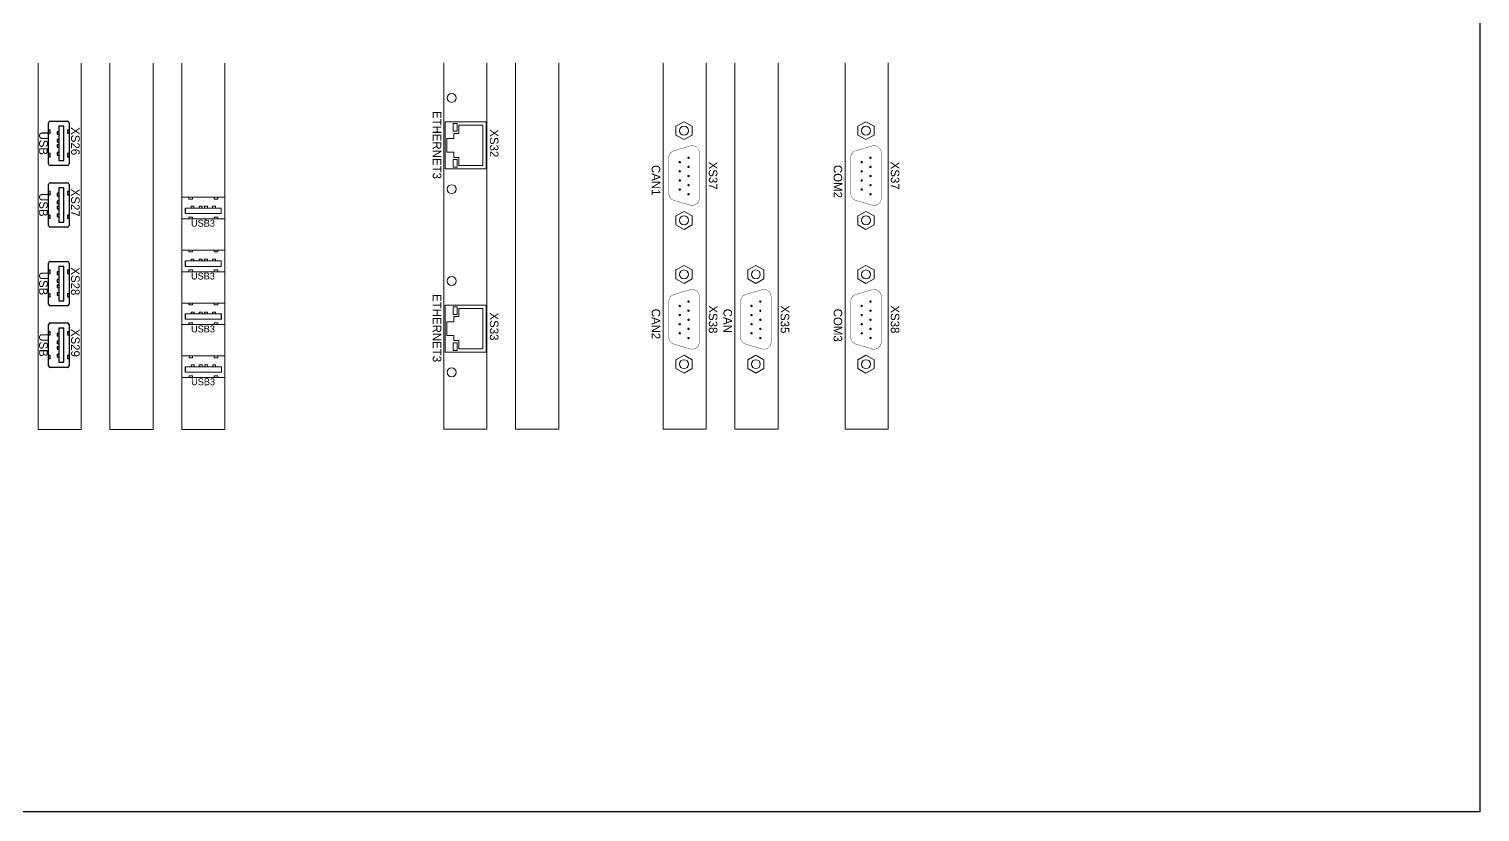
# Model space of a CAD drawing. Extents: x -2364 to 9601, y -871 to 1549.
# Drawn here: x 6019.7 to 6444.2, y -871 to -642.1 of the extents above; entities that cross this region are included whole.
import ezdxf

# ---------------------------------------------------------------- set-up
doc = ezdxf.new("R2010")
doc.units = 0
doc.layers.get('0').update_dxf_attribs({"linetype": 'CONTINUOUS'})
doc.layers.add('NRS', color=1, linetype='CONTINUOUS')

msp = doc.modelspace()

# ---------------------------------------------------------------- linework, layer by layer
at = {"color": 7, "lineweight": 13}
for p, q in [((6022.40179, -652.02445), (6022.40179, -759.15592)), ((6035.00549, -652.02445), (6035.00549, -759.15592)), ((6035.00549, -652.02445), (6035.00549, -759.15592)), ((6043.40796, -652.02445), (6043.40796, -759.15592)), ((6056.01166, -652.02445), (6056.01166, -759.15592)), ((6064.41413, -652.02445), (6064.41413, -759.15592)), ((6077.01783, -652.02445), (6077.01783, -759.15592)), ((6141.08183, -651.8932), (6141.08183, -759.02467)), ((6141.08183, -651.8932), (6141.08183, -759.02467)), ((6153.68553, -651.8932), (6153.68553, -759.02467)), ((6153.68553, -651.8932), (6153.68553, -759.02467)), ((6153.68553, -651.8932), (6153.68553, -759.02467)), ((6153.68553, -651.8932), (6153.68553, -759.02467)), ((6162.088, -651.8932), (6162.088, -759.02467)), ((6162.088, -651.8932), (6162.088, -759.02467)), ((6162.088, -651.8932), (6162.088, -759.02467)), ((6174.6917, -651.8932), (6174.6917, -759.02467)), ((6174.6917, -651.8932), (6174.6917, -759.02467)), ((6174.6917, -651.8932), (6174.6917, -759.02467)), ((6174.6917, -651.8932), (6174.6917, -759.02467)), ((6174.6917, -651.8932), (6174.6917, -759.02467)), ((6174.6917, -651.8932), (6174.6917, -759.02467)), ((6205.25305, -651.8932), (6205.25305, -759.02467)), ((6205.25305, -651.8932), (6205.25305, -759.02467)), ((6205.25305, -651.8932), (6205.25305, -759.02467)), ((6217.85675, -651.8932), (6217.85675, -759.02467)), ((6217.85675, -651.8932), (6217.85675, -759.02467)), ((6217.85675, -651.8932), (6217.85675, -759.02467)), ((6217.85675, -651.8932), (6217.85675, -759.02467)), ((6217.85675, -651.8932), (6217.85675, -759.02467)), ((6217.85675, -651.8932), (6217.85675, -759.02467)), ((6226.25922, -651.8932), (6226.25922, -759.02467)), ((6226.25922, -651.8932), (6226.25922, -759.02467)), ((6226.25922, -651.8932), (6226.25922, -759.02467)), ((6238.86292, -651.8932), (6238.86292, -759.02467)), ((6238.86292, -651.8932), (6238.86292, -759.02467)), ((6238.86292, -651.8932), (6238.86292, -759.02467)), ((6238.86292, -651.8932), (6238.86292, -759.02467)), ((6238.86292, -651.8932), (6238.86292, -759.02467)), ((6238.86292, -651.8932), (6238.86292, -759.02467)), ((6258.48499, -651.8932), (6258.48499, -759.02467)), ((6258.48499, -651.8932), (6258.48499, -759.02467)), ((6258.48499, -651.8932), (6258.48499, -759.02467)), ((6271.0887, -651.8932), (6271.0887, -759.02467)), ((6271.0887, -651.8932), (6271.0887, -759.02467)), ((6271.0887, -651.8932), (6271.0887, -759.02467)), ((6271.0887, -651.8932), (6271.0887, -759.02467)), ((6271.0887, -651.8932), (6271.0887, -759.02467)), ((6271.0887, -651.8932), (6271.0887, -759.02467)), ((6141.47494, -669.2123), (6141.47494, -682.9623)), ((6153.47494, -669.2123), (6141.47494, -669.2123)), ((6143.77209, -671.9623), (6143.77209, -669.7123)), ((6143.77209, -669.7123), (6145.02209, -669.7123)), ((6145.02209, -669.7123), (6145.02209, -671.9623)), ((6145.47494, -670.2123), (6145.47494, -672.5873)), ((6152.47494, -670.2123), (6145.47494, -670.2123)), ((6152.47494, -670.2123), (6152.47494, -681.9623)), ((6153.47494, -669.2123), (6153.47494, -682.9623)), ((6209.00424, -670.46928), (6211.36483, -669.15784)), ((6209.00424, -673.09215), (6209.00424, -670.46928)), ((6211.36483, -669.15784), (6213.72541, -670.46928)), ((6213.72541, -670.46928), (6213.72541, -673.09215)), ((6262.23618, -670.46928), (6264.59677, -669.15784)), ((6262.23618, -673.09215), (6262.23618, -670.46928)), ((6264.59677, -669.15784), (6266.95736, -670.46928)), ((6266.95736, -670.46928), (6266.95736, -673.09215)), ((6141.97494, -674.0873), (6141.97494, -678.0873)), ((6141.97494, -674.0873), (6143.97494, -674.0873)), ((6145.02209, -671.9623), (6143.77209, -671.9623)), ((6143.97494, -672.5873), (6145.47494, -672.5873)), ((6143.97494, -672.5873), (6143.97494, -674.0873)), ((6211.36483, -674.40359), (6209.00424, -673.09215)), ((6213.72541, -673.09215), (6211.36483, -674.40359)), ((6264.59677, -674.40359), (6262.23618, -673.09215)), ((6266.95736, -673.09215), (6264.59677, -674.40359)), ((6141.97494, -678.0873), (6143.97494, -678.0873)), ((6143.97494, -678.0873), (6143.97494, -679.5873)), ((6153.47494, -682.9623), (6141.47494, -682.9623)), ((6145.02209, -680.2123), (6143.77209, -680.2123)), ((6143.77209, -680.2123), (6143.77209, -682.4623)), ((6143.77209, -682.4623), (6145.02209, -682.4623)), ((6143.97494, -679.5873), (6145.47494, -679.5873)), ((6145.02209, -682.4623), (6145.02209, -680.2123)), ((6145.47494, -679.5873), (6145.47494, -681.9623)), ((6152.47494, -681.9623), (6145.47494, -681.9623)), ((6064.41312, -691.26582), (6077.01783, -691.26582)), ((6066.5139, -691.79101), (6066.5139, -691.26582)), ((6066.5139, -691.79101), (6067.5643, -691.79101)), ((6067.5643, -691.79101), (6067.5643, -691.26582)), ((6073.86665, -691.26582), (6073.86665, -691.79101)), ((6073.86665, -691.79101), (6074.91705, -691.79101)), ((6074.91705, -691.26582), (6074.91705, -691.79101)), ((6075.96744, -694.417), (6065.46351, -694.417)), ((6065.46351, -695.99259), (6075.96744, -695.99259)), ((6067.98445, -693.8918), (6067.14414, -693.8918)), ((6067.14414, -693.8918), (6067.14414, -694.417)), ((6067.98445, -693.8918), (6067.98445, -694.417)), ((6070.34784, -693.8918), (6069.50752, -693.8918)), ((6069.50752, -693.8918), (6069.50752, -694.417)), ((6070.34784, -693.8918), (6070.34784, -694.417)), ((6071.08311, -694.417), (6071.08311, -693.8918)), ((6071.92343, -693.8918), (6071.08311, -693.8918)), ((6071.92343, -694.417), (6071.92343, -693.8918)), ((6073.4465, -694.417), (6073.4465, -693.8918)), ((6074.28681, -693.8918), (6073.4465, -693.8918)), ((6074.28681, -694.417), (6074.28681, -693.8918)), ((6075.96744, -695.99259), (6075.96744, -694.417)), ((6209.00424, -696.69803), (6211.36483, -695.38659)), ((6211.36483, -695.38659), (6213.72541, -696.69803)), ((6262.23618, -696.69803), (6264.59677, -695.38659)), ((6264.59677, -695.38659), (6266.95736, -696.69803)), ((6077.01783, -697.56818), (6064.41312, -697.56818)), ((6066.5139, -697.56818), (6066.5139, -697.04298)), ((6067.5643, -697.04298), (6066.5139, -697.04298)), ((6067.5643, -697.56818), (6067.5643, -697.04298)), ((6074.91705, -697.04298), (6073.86665, -697.04298)), ((6073.86665, -697.04298), (6073.86665, -697.56818)), ((6074.91705, -697.04298), (6074.91705, -697.56818)), ((6209.00424, -699.32091), (6209.00424, -696.69803)), ((6211.36483, -700.63234), (6209.00424, -699.32091)), ((6213.72541, -699.32091), (6211.36483, -700.63234)), ((6213.72541, -696.69803), (6213.72541, -699.32091)), ((6262.23618, -699.32091), (6262.23618, -696.69803)), ((6264.59677, -700.63234), (6262.23618, -699.32091)), ((6266.95736, -699.32091), (6264.59677, -700.63234)), ((6266.95736, -696.69803), (6266.95736, -699.32091)), ((6064.41312, -706.72421), (6077.01783, -706.72421)), ((6064.41312, -706.72421), (6077.01783, -706.72421)), ((6066.5139, -707.24941), (6066.5139, -706.72421)), ((6066.5139, -707.24941), (6066.5139, -706.72421)), ((6066.5139, -707.24941), (6067.5643, -707.24941)), ((6066.5139, -707.24941), (6067.5643, -707.24941)), ((6067.5643, -707.24941), (6067.5643, -706.72421)), ((6067.5643, -707.24941), (6067.5643, -706.72421)), ((6073.86665, -706.72421), (6073.86665, -707.24941)), ((6073.86665, -706.72421), (6073.86665, -707.24941)), ((6073.86665, -707.24941), (6074.91705, -707.24941)), ((6073.86665, -707.24941), (6074.91705, -707.24941)), ((6074.91705, -706.72421), (6074.91705, -707.24941)), ((6074.91705, -706.72421), (6074.91705, -707.24941)), ((6077.01783, -713.02657), (6064.41312, -713.02657)), ((6077.01783, -713.02657), (6064.41312, -713.02657)), ((6075.96744, -709.87539), (6065.46351, -709.87539)), ((6075.96744, -709.87539), (6065.46351, -709.87539)), ((6065.46351, -711.45098), (6075.96744, -711.45098)), ((6065.46351, -711.45098), (6075.96744, -711.45098)), ((6066.5139, -713.02657), (6066.5139, -712.50137)), ((6067.5643, -712.50137), (6066.5139, -712.50137)), ((6066.5139, -713.02657), (6066.5139, -712.50137)), ((6067.5643, -712.50137), (6066.5139, -712.50137)), ((6067.98445, -709.35019), (6067.14414, -709.35019)), ((6067.14414, -709.35019), (6067.14414, -709.87539)), ((6067.98445, -709.35019), (6067.14414, -709.35019)), ((6067.14414, -709.35019), (6067.14414, -709.87539)), ((6067.5643, -713.02657), (6067.5643, -712.50137)), ((6067.5643, -713.02657), (6067.5643, -712.50137)), ((6067.98445, -709.35019), (6067.98445, -709.87539)), ((6067.98445, -709.35019), (6067.98445, -709.87539)), ((6070.34784, -709.35019), (6069.50752, -709.35019)), ((6069.50752, -709.35019), (6069.50752, -709.87539)), ((6070.34784, -709.35019), (6069.50752, -709.35019)), ((6069.50752, -709.35019), (6069.50752, -709.87539)), ((6070.34784, -709.35019), (6070.34784, -709.87539)), ((6070.34784, -709.35019), (6070.34784, -709.87539)), ((6071.08311, -709.87539), (6071.08311, -709.35019)), ((6071.92343, -709.35019), (6071.08311, -709.35019)), ((6071.08311, -709.87539), (6071.08311, -709.35019)), ((6071.92343, -709.35019), (6071.08311, -709.35019)), ((6071.92343, -709.87539), (6071.92343, -709.35019)), ((6071.92343, -709.87539), (6071.92343, -709.35019)), ((6073.4465, -709.87539), (6073.4465, -709.35019)), ((6074.28681, -709.35019), (6073.4465, -709.35019)), ((6073.4465, -709.87539), (6073.4465, -709.35019)), ((6074.28681, -709.35019), (6073.4465, -709.35019)), ((6074.91705, -712.50137), (6073.86665, -712.50137)), ((6073.86665, -712.50137), (6073.86665, -713.02657)), ((6074.91705, -712.50137), (6073.86665, -712.50137)), ((6073.86665, -712.50137), (6073.86665, -713.02657)), ((6074.28681, -709.87539), (6074.28681, -709.35019)), ((6074.28681, -709.87539), (6074.28681, -709.35019)), ((6074.91705, -712.50137), (6074.91705, -713.02657)), ((6074.91705, -712.50137), (6074.91705, -713.02657)), ((6075.96744, -711.45098), (6075.96744, -709.87539)), ((6075.96744, -711.45098), (6075.96744, -709.87539)), ((6209.00424, -712.51332), (6211.36483, -711.20188)), ((6209.00424, -715.13619), (6209.00424, -712.51332)), ((6211.36483, -711.20188), (6213.72541, -712.51332)), ((6213.72541, -712.51332), (6213.72541, -715.13619)), ((6230.01041, -712.51332), (6232.371, -711.20188)), ((6230.01041, -715.13619), (6230.01041, -712.51332)), ((6232.371, -711.20188), (6234.73159, -712.51332)), ((6234.73159, -712.51332), (6234.73159, -715.13619)), ((6262.23618, -712.51332), (6264.59677, -711.20188)), ((6262.23618, -715.13619), (6262.23618, -712.51332)), ((6264.59677, -711.20188), (6266.95736, -712.51332)), ((6266.95736, -712.51332), (6266.95736, -715.13619)), ((6211.36483, -716.44763), (6209.00424, -715.13619)), ((6213.72541, -715.13619), (6211.36483, -716.44763)), ((6232.371, -716.44763), (6230.01041, -715.13619)), ((6234.73159, -715.13619), (6232.371, -716.44763)), ((6264.59677, -716.44763), (6262.23618, -715.13619)), ((6266.95736, -715.13619), (6264.59677, -716.44763)), ((6064.41312, -722.1826), (6077.01783, -722.1826)), ((6064.44362, -722.1826), (6077.04834, -722.1826)), ((6075.96744, -725.33378), (6065.46351, -725.33378)), ((6075.99794, -725.33378), (6065.49401, -725.33378)), ((6066.5139, -722.7078), (6066.5139, -722.1826)), ((6066.5139, -722.7078), (6067.5643, -722.7078)), ((6066.54441, -722.7078), (6066.54441, -722.1826)), ((6066.54441, -722.7078), (6067.5948, -722.7078)), ((6067.98445, -724.80859), (6067.14414, -724.80859)), ((6067.14414, -724.80859), (6067.14414, -725.33378)), ((6068.01496, -724.80859), (6067.17464, -724.80859)), ((6067.17464, -724.80859), (6067.17464, -725.33378)), ((6067.5643, -722.7078), (6067.5643, -722.1826)), ((6067.5948, -722.7078), (6067.5948, -722.1826)), ((6067.98445, -724.80859), (6067.98445, -725.33378)), ((6068.01496, -724.80859), (6068.01496, -725.33378)), ((6070.34784, -724.80859), (6069.50752, -724.80859)), ((6069.50752, -724.80859), (6069.50752, -725.33378)), ((6070.37834, -724.80859), (6069.53803, -724.80859)), ((6069.53803, -724.80859), (6069.53803, -725.33378)), ((6070.34784, -724.80859), (6070.34784, -725.33378)), ((6070.37834, -724.80859), (6070.37834, -725.33378)), ((6071.08311, -725.33378), (6071.08311, -724.80859)), ((6071.92343, -724.80859), (6071.08311, -724.80859)), ((6071.11362, -725.33378), (6071.11362, -724.80859)), ((6071.95393, -724.80859), (6071.11362, -724.80859)), ((6071.92343, -725.33378), (6071.92343, -724.80859)), ((6071.95393, -725.33378), (6071.95393, -724.80859)), ((6073.4465, -725.33378), (6073.4465, -724.80859)), ((6074.28681, -724.80859), (6073.4465, -724.80859)), ((6073.477, -725.33378), (6073.477, -724.80859)), ((6074.31731, -724.80859), (6073.477, -724.80859)), ((6073.86665, -722.1826), (6073.86665, -722.7078)), ((6073.86665, -722.7078), (6074.91705, -722.7078)), ((6073.89716, -722.1826), (6073.89716, -722.7078)), ((6073.89716, -722.7078), (6074.94755, -722.7078)), ((6074.28681, -725.33378), (6074.28681, -724.80859)), ((6074.31731, -725.33378), (6074.31731, -724.80859)), ((6074.91705, -722.1826), (6074.91705, -722.7078)), ((6074.94755, -722.1826), (6074.94755, -722.7078)), ((6075.96744, -726.90937), (6075.96744, -725.33378)), ((6075.99794, -726.90937), (6075.99794, -725.33378)), ((6141.47494, -722.77804), (6141.47494, -736.52804)), ((6153.47494, -722.77804), (6141.47494, -722.77804)), ((6143.77209, -725.52804), (6143.77209, -723.27804)), ((6143.77209, -723.27804), (6145.02209, -723.27804)), ((6145.02209, -725.52804), (6143.77209, -725.52804)), ((6145.02209, -723.27804), (6145.02209, -725.52804)), ((6145.47494, -723.77804), (6145.47494, -726.15304)), ((6152.47494, -723.77804), (6145.47494, -723.77804)), ((6152.47494, -723.77804), (6152.47494, -735.52804)), ((6153.47494, -722.77804), (6153.47494, -736.52804)), ((6077.01783, -728.48496), (6064.41312, -728.48496)), ((6077.04834, -728.48496), (6064.44362, -728.48496)), ((6065.46351, -726.90937), (6075.96744, -726.90937)), ((6065.49401, -726.90937), (6075.99794, -726.90937)), ((6066.5139, -728.48496), (6066.5139, -727.95977)), ((6067.5643, -727.95977), (6066.5139, -727.95977)), ((6066.54441, -728.48496), (6066.54441, -727.95977)), ((6067.5948, -727.95977), (6066.54441, -727.95977)), ((6067.5643, -728.48496), (6067.5643, -727.95977)), ((6067.5948, -728.48496), (6067.5948, -727.95977)), ((6074.91705, -727.95977), (6073.86665, -727.95977)), ((6073.86665, -727.95977), (6073.86665, -728.48496)), ((6074.94755, -727.95977), (6073.89716, -727.95977)), ((6073.89716, -727.95977), (6073.89716, -728.48496)), ((6074.91705, -727.95977), (6074.91705, -728.48496)), ((6074.94755, -727.95977), (6074.94755, -728.48496)), ((6141.97494, -727.65304), (6141.97494, -731.65304)), ((6141.97494, -727.65304), (6143.97494, -727.65304)), ((6143.97494, -726.15304), (6145.47494, -726.15304)), ((6143.97494, -726.15304), (6143.97494, -727.65304)), ((6141.97494, -731.65304), (6143.97494, -731.65304)), ((6145.02209, -733.77804), (6143.77209, -733.77804)), ((6143.77209, -733.77804), (6143.77209, -736.02804)), ((6143.97494, -731.65304), (6143.97494, -733.15304)), ((6143.97494, -733.15304), (6145.47494, -733.15304)), ((6145.02209, -736.02804), (6145.02209, -733.77804)), ((6145.47494, -733.15304), (6145.47494, -735.52804)), ((6064.44362, -737.641), (6077.04834, -737.641)), ((6066.54441, -738.16619), (6066.54441, -737.641)), ((6066.54441, -738.16619), (6067.5948, -738.16619)), ((6067.5948, -738.16619), (6067.5948, -737.641)), ((6073.89716, -737.641), (6073.89716, -738.16619)), ((6073.89716, -738.16619), (6074.94755, -738.16619)), ((6074.94755, -737.641), (6074.94755, -738.16619)), ((6153.47494, -736.52804), (6141.47494, -736.52804)), ((6143.77209, -736.02804), (6145.02209, -736.02804)), ((6152.47494, -735.52804), (6145.47494, -735.52804)), ((6209.00424, -738.74207), (6211.36483, -737.43063)), ((6211.36483, -737.43063), (6213.72541, -738.74207)), ((6230.01041, -738.74207), (6232.371, -737.43063)), ((6232.371, -737.43063), (6234.73159, -738.74207)), ((6262.23618, -738.74207), (6264.59677, -737.43063)), ((6264.59677, -737.43063), (6266.95736, -738.74207)), ((6075.99794, -740.79218), (6065.49401, -740.79218)), ((6065.49401, -742.36777), (6075.99794, -742.36777)), ((6068.01496, -740.26698), (6067.17464, -740.26698)), ((6067.17464, -740.26698), (6067.17464, -740.79218)), ((6068.01496, -740.26698), (6068.01496, -740.79218)), ((6070.37834, -740.26698), (6069.53803, -740.26698)), ((6069.53803, -740.26698), (6069.53803, -740.79218)), ((6070.37834, -740.26698), (6070.37834, -740.79218)), ((6071.11362, -740.79218), (6071.11362, -740.26698)), ((6071.95393, -740.26698), (6071.11362, -740.26698)), ((6071.95393, -740.79218), (6071.95393, -740.26698)), ((6073.477, -740.79218), (6073.477, -740.26698)), ((6074.31731, -740.26698), (6073.477, -740.26698)), ((6074.31731, -740.79218), (6074.31731, -740.26698)), ((6075.99794, -742.36777), (6075.99794, -740.79218)), ((6209.00424, -741.36495), (6209.00424, -738.74207)), ((6211.36483, -742.67638), (6209.00424, -741.36495)), ((6213.72541, -741.36495), (6211.36483, -742.67638)), ((6213.72541, -738.74207), (6213.72541, -741.36495)), ((6230.01041, -741.36495), (6230.01041, -738.74207)), ((6232.371, -742.67638), (6230.01041, -741.36495)), ((6234.73159, -741.36495), (6232.371, -742.67638)), ((6234.73159, -738.74207), (6234.73159, -741.36495)), ((6262.23618, -741.36495), (6262.23618, -738.74207)), ((6264.59677, -742.67638), (6262.23618, -741.36495)), ((6266.95736, -741.36495), (6264.59677, -742.67638)), ((6266.95736, -738.74207), (6266.95736, -741.36495)), ((6077.04834, -743.94336), (6064.44362, -743.94336)), ((6066.54441, -743.94336), (6066.54441, -743.41816)), ((6067.5948, -743.41816), (6066.54441, -743.41816)), ((6067.5948, -743.94336), (6067.5948, -743.41816)), ((6074.94755, -743.41816), (6073.89716, -743.41816)), ((6073.89716, -743.41816), (6073.89716, -743.94336)), ((6074.94755, -743.41816), (6074.94755, -743.94336)), ((6035.00549, -759.15592), (6022.40179, -759.15592)), ((6056.01166, -759.15592), (6043.40796, -759.15592)), ((6077.01783, -759.15592), (6064.41413, -759.15592)), ((6153.68553, -759.02467), (6141.08183, -759.02467)), ((6153.68553, -759.02467), (6141.08183, -759.02467)), ((6174.6917, -759.02467), (6162.088, -759.02467)), ((6217.85675, -759.02467), (6205.25305, -759.02467)), ((6217.85675, -759.02467), (6205.25305, -759.02467)), ((6238.86292, -759.02467), (6226.25922, -759.02467)), ((6238.86292, -759.02467), (6226.25922, -759.02467)), ((6271.0887, -759.02467), (6258.48499, -759.02467)), ((6271.0887, -759.02467), (6258.48499, -759.02467))]:
    msp.add_line(p, q, dxfattribs=at)
for p, q in [((6025.45147, -681.49469), (6025.45147, -669.49373)), ((6025.95151, -668.99369), (6030.95192, -668.99369)), ((6028.45171, -670.49381), (6028.45171, -680.49461)), ((6029.95184, -670.49381), (6028.45171, -670.49381)), ((6029.95184, -680.49461), (6029.95184, -670.49381)), ((6031.45196, -669.49373), (6031.45196, -681.49469)), ((6025.45147, -671.49389), (6025.95151, -671.49389)), ((6025.45147, -672.49397), (6025.95151, -672.49397)), ((6025.95151, -672.49397), (6025.95151, -671.49389)), ((6027.95167, -672.09393), (6027.95167, -672.894)), ((6028.45171, -672.09393), (6027.95167, -672.09393)), ((6028.45171, -672.894), (6027.95167, -672.894)), ((6028.45171, -674.34412), (6027.95167, -674.34412)), ((6027.95167, -674.34412), (6027.95167, -675.14418)), ((6030.95192, -671.49389), (6030.95192, -672.49397)), ((6030.95192, -671.49389), (6031.45196, -671.49389)), ((6030.95192, -672.49397), (6031.45196, -672.49397)), ((6025.95151, -678.49445), (6025.45147, -678.49445)), ((6025.95151, -679.49453), (6025.95151, -678.49445)), ((6028.45171, -675.14418), (6027.95167, -675.14418)), ((6027.95167, -675.84424), (6027.95167, -676.6443)), ((6027.95167, -675.84424), (6028.45171, -675.84424)), ((6027.95167, -676.6443), (6028.45171, -676.6443)), ((6027.95167, -678.09442), (6027.95167, -678.89448)), ((6027.95167, -678.09442), (6028.45171, -678.09442)), ((6027.95167, -678.89448), (6028.45171, -678.89448)), ((6030.95192, -678.49445), (6030.95192, -679.49453)), ((6031.45196, -678.49445), (6030.95192, -678.49445)), ((6025.95151, -679.49453), (6025.45147, -679.49453)), ((6030.95192, -681.99473), (6025.95151, -681.99473)), ((6028.45171, -680.49461), (6029.95184, -680.49461)), ((6031.45196, -679.49453), (6030.95192, -679.49453)), ((6025.45147, -699.49469), (6025.45147, -687.49373)), ((6025.95151, -686.99369), (6030.95192, -686.99369)), ((6031.45196, -687.49373), (6031.45196, -699.49469)), ((6025.45147, -689.49389), (6025.95151, -689.49389)), ((6025.45147, -690.49397), (6025.95151, -690.49397)), ((6025.95151, -690.49397), (6025.95151, -689.49389)), ((6027.95167, -690.09393), (6027.95167, -690.894)), ((6028.45171, -690.09393), (6027.95167, -690.09393)), ((6028.45171, -690.894), (6027.95167, -690.894)), ((6028.45171, -688.49381), (6028.45171, -698.49461)), ((6029.95184, -688.49381), (6028.45171, -688.49381)), ((6029.95184, -698.49461), (6029.95184, -688.49381)), ((6030.95192, -689.49389), (6030.95192, -690.49397)), ((6030.95192, -689.49389), (6031.45196, -689.49389)), ((6030.95192, -690.49397), (6031.45196, -690.49397)), ((6028.45171, -692.34412), (6027.95167, -692.34412)), ((6027.95167, -692.34412), (6027.95167, -693.14418)), ((6028.45171, -693.14418), (6027.95167, -693.14418)), ((6027.95167, -693.84424), (6027.95167, -694.6443)), ((6027.95167, -693.84424), (6028.45171, -693.84424)), ((6027.95167, -694.6443), (6028.45171, -694.6443)), ((6027.95167, -696.09442), (6027.95167, -696.89448)), ((6027.95167, -696.09442), (6028.45171, -696.09442)), ((6065.46351, -695.99259), (6065.46351, -694.417)), ((6025.95151, -696.49445), (6025.45147, -696.49445)), ((6025.95151, -697.49453), (6025.45147, -697.49453)), ((6025.95151, -697.49453), (6025.95151, -696.49445)), ((6030.95192, -699.99473), (6025.95151, -699.99473)), ((6027.95167, -696.89448), (6028.45171, -696.89448)), ((6028.45171, -698.49461), (6029.95184, -698.49461)), ((6030.95192, -696.49445), (6030.95192, -697.49453)), ((6031.45196, -696.49445), (6030.95192, -696.49445)), ((6031.45196, -697.49453), (6030.95192, -697.49453)), ((6025.45147, -722.49365), (6025.45147, -710.49268)), ((6025.45147, -712.49284), (6025.95151, -712.49284)), ((6025.95151, -709.99264), (6030.95192, -709.99264)), ((6025.95151, -713.49292), (6025.95151, -712.49284)), ((6027.95167, -713.09289), (6027.95167, -713.89295)), ((6028.45171, -713.09289), (6027.95167, -713.09289)), ((6028.45171, -711.49276), (6028.45171, -721.49356)), ((6029.95184, -711.49276), (6028.45171, -711.49276)), ((6029.95184, -721.49356), (6029.95184, -711.49276)), ((6030.95192, -712.49284), (6030.95192, -713.49292)), ((6030.95192, -712.49284), (6031.45196, -712.49284)), ((6031.45196, -710.49268), (6031.45196, -722.49365)), ((6065.46351, -711.45098), (6065.46351, -709.87539)), ((6065.46351, -711.45098), (6065.46351, -709.87539)), ((6025.45147, -713.49292), (6025.95151, -713.49292)), ((6028.45171, -713.89295), (6027.95167, -713.89295)), ((6028.45171, -715.34307), (6027.95167, -715.34307)), ((6027.95167, -715.34307), (6027.95167, -716.14313)), ((6028.45171, -716.14313), (6027.95167, -716.14313)), ((6027.95167, -716.84319), (6027.95167, -717.64326)), ((6027.95167, -716.84319), (6028.45171, -716.84319)), ((6030.95192, -713.49292), (6031.45196, -713.49292)), ((6025.95151, -719.4934), (6025.45147, -719.4934)), ((6025.95151, -720.49348), (6025.45147, -720.49348)), ((6025.95151, -720.49348), (6025.95151, -719.4934)), ((6027.95167, -717.64326), (6028.45171, -717.64326)), ((6027.95167, -719.09337), (6027.95167, -719.89344)), ((6027.95167, -719.09337), (6028.45171, -719.09337)), ((6027.95167, -719.89344), (6028.45171, -719.89344)), ((6028.45171, -721.49356), (6029.95184, -721.49356)), ((6030.95192, -719.4934), (6030.95192, -720.49348)), ((6031.45196, -719.4934), (6030.95192, -719.4934)), ((6031.45196, -720.49348), (6030.95192, -720.49348)), ((6030.95192, -722.99369), (6025.95151, -722.99369)), ((6065.46351, -726.90937), (6065.46351, -725.33378)), ((6065.49401, -726.90937), (6065.49401, -725.33378)), ((6025.45147, -740.49365), (6025.45147, -728.49268)), ((6025.95151, -727.99264), (6030.95192, -727.99264)), ((6028.45171, -729.49276), (6028.45171, -739.49356)), ((6029.95184, -729.49276), (6028.45171, -729.49276)), ((6029.95184, -739.49356), (6029.95184, -729.49276)), ((6031.45196, -728.49268), (6031.45196, -740.49365)), ((6025.45147, -730.49284), (6025.95151, -730.49284)), ((6025.45147, -731.49292), (6025.95151, -731.49292)), ((6025.95151, -731.49292), (6025.95151, -730.49284)), ((6027.95167, -731.09289), (6027.95167, -731.89295)), ((6028.45171, -731.09289), (6027.95167, -731.09289)), ((6028.45171, -731.89295), (6027.95167, -731.89295)), ((6028.45171, -733.34307), (6027.95167, -733.34307)), ((6027.95167, -733.34307), (6027.95167, -734.14313)), ((6028.45171, -734.14313), (6027.95167, -734.14313)), ((6030.95192, -730.49284), (6030.95192, -731.49292)), ((6030.95192, -730.49284), (6031.45196, -730.49284)), ((6030.95192, -731.49292), (6031.45196, -731.49292)), ((6025.95151, -737.4934), (6025.45147, -737.4934)), ((6025.95151, -738.49348), (6025.45147, -738.49348)), ((6025.95151, -738.49348), (6025.95151, -737.4934)), ((6027.95167, -734.84319), (6027.95167, -735.64326)), ((6027.95167, -734.84319), (6028.45171, -734.84319)), ((6027.95167, -735.64326), (6028.45171, -735.64326)), ((6027.95167, -737.09337), (6027.95167, -737.89344)), ((6027.95167, -737.09337), (6028.45171, -737.09337)), ((6027.95167, -737.89344), (6028.45171, -737.89344)), ((6030.95192, -737.4934), (6030.95192, -738.49348)), ((6031.45196, -737.4934), (6030.95192, -737.4934)), ((6031.45196, -738.49348), (6030.95192, -738.49348)), ((6030.95192, -740.99369), (6025.95151, -740.99369)), ((6028.45171, -739.49356), (6029.95184, -739.49356)), ((6065.49401, -742.36777), (6065.49401, -740.79218))]:
    msp.add_line(p, q)
msp.add_lwpolyline([(5715.3427, 10.75989), (6444.23326, 10.75989), (6444.23326, -871.00349), (5715.3427, -871.00349)], close=True)
for points, const_width in [([(6215.82371, -678.25706), (6215.82371, -691.53312, -0.500705616), (6213.13334, -693.54616), (6208.41217, -692.15758, -0.332706414), (6206.90594, -690.14454), (6206.90594, -679.64564, -0.332706414), (6208.41217, -677.63261), (6213.13334, -676.24403, -0.500705616)], 0.10492), ([(6269.05566, -678.25706), (6269.05566, -691.53312, -0.500705616), (6266.36529, -693.54616), (6261.64411, -692.15758, -0.332706414), (6260.13788, -690.14454), (6260.13788, -679.64564, -0.332706414), (6261.64411, -677.63261), (6266.36529, -676.24403, -0.500705616)], 0.10492), ([(6209.94014, -680.98132, 1), (6210.28251, -680.98132, 1)], 0.34237), ([(6209.94014, -683.64911, 1), (6210.28251, -683.64911, 1)], 0.34237), ([(6212.50392, -679.70316, 1), (6212.84629, -679.70316, 1)], 0.34237), ([(6212.50392, -682.37095, 1), (6212.84629, -682.37095, 1)], 0.34237), ([(6263.17208, -680.98132, 1), (6263.51445, -680.98132, 1)], 0.34237), ([(6263.17208, -683.64911, 1), (6263.51445, -683.64911, 1)], 0.34237), ([(6265.73586, -679.70316, 1), (6266.07823, -679.70316, 1)], 0.34237), ([(6265.73586, -682.37095, 1), (6266.07823, -682.37095, 1)], 0.34237), ([(6209.94014, -686.31689, 1), (6210.28251, -686.31689, 1)], 0.34237), ([(6212.50392, -685.03873, 1), (6212.84629, -685.03873, 1)], 0.34237), ([(6212.50392, -687.70652, 1), (6212.84629, -687.70652, 1)], 0.34237), ([(6263.17208, -686.31689, 1), (6263.51445, -686.31689, 1)], 0.34237), ([(6265.73586, -685.03873, 1), (6266.07823, -685.03873, 1)], 0.34237), ([(6265.73586, -687.70652, 1), (6266.07823, -687.70652, 1)], 0.34237), ([(6209.94014, -688.98467, 1), (6210.28251, -688.98467, 1)], 0.34237), ([(6212.50392, -690.3743, 1), (6212.84629, -690.3743, 1)], 0.34237), ([(6263.17208, -688.98467, 1), (6263.51445, -688.98467, 1)], 0.34237), ([(6265.73586, -690.3743, 1), (6266.07823, -690.3743, 1)], 0.34237), ([(6215.82371, -720.3011), (6215.82371, -733.57716, -0.500705616), (6213.13334, -735.5902), (6208.41217, -734.20162, -0.332706414), (6206.90594, -732.18858), (6206.90594, -721.68968, -0.332706414), (6208.41217, -719.67665), (6213.13334, -718.28807, -0.500705616)], 0.10492), ([(6212.50392, -721.74721, 1), (6212.84629, -721.74721, 1)], 0.34237), ([(6236.82989, -720.3011), (6236.82989, -733.57716, -0.500705616), (6234.13952, -735.5902), (6229.41834, -734.20162, -0.332706414), (6227.91211, -732.18858), (6227.91211, -721.68968, -0.332706414), (6229.41834, -719.67665), (6234.13952, -718.28807, -0.500705616)], 0.10492), ([(6233.51009, -721.74721, 1), (6233.85246, -721.74721, 1)], 0.34237), ([(6269.05566, -720.3011), (6269.05566, -733.57716, -0.500705616), (6266.36529, -735.5902), (6261.64411, -734.20162, -0.332706414), (6260.13788, -732.18858), (6260.13788, -721.68968, -0.332706414), (6261.64411, -719.67665), (6266.36529, -718.28807, -0.500705616)], 0.10492), ([(6265.73586, -721.74721, 1), (6266.07823, -721.74721, 1)], 0.34237), ([(6209.94014, -723.02537, 1), (6210.28251, -723.02537, 1)], 0.34237), ([(6209.94014, -725.69315, 1), (6210.28251, -725.69315, 1)], 0.34237), ([(6212.50392, -724.41499, 1), (6212.84629, -724.41499, 1)], 0.34237), ([(6230.94631, -723.02537, 1), (6231.28868, -723.02537, 1)], 0.34237), ([(6230.94631, -725.69315, 1), (6231.28868, -725.69315, 1)], 0.34237), ([(6233.51009, -724.41499, 1), (6233.85246, -724.41499, 1)], 0.34237), ([(6263.17208, -723.02537, 1), (6263.51445, -723.02537, 1)], 0.34237), ([(6263.17208, -725.69315, 1), (6263.51445, -725.69315, 1)], 0.34237), ([(6265.73586, -724.41499, 1), (6266.07823, -724.41499, 1)], 0.34237), ([(6209.94014, -728.36093, 1), (6210.28251, -728.36093, 1)], 0.34237), ([(6212.50392, -727.08277, 1), (6212.84629, -727.08277, 1)], 0.34237), ([(6212.50392, -729.75056, 1), (6212.84629, -729.75056, 1)], 0.34237), ([(6230.94631, -728.36093, 1), (6231.28868, -728.36093, 1)], 0.34237), ([(6233.51009, -727.08277, 1), (6233.85246, -727.08277, 1)], 0.34237), ([(6233.51009, -729.75056, 1), (6233.85246, -729.75056, 1)], 0.34237), ([(6263.17208, -728.36093, 1), (6263.51445, -728.36093, 1)], 0.34237), ([(6265.73586, -727.08277, 1), (6266.07823, -727.08277, 1)], 0.34237), ([(6265.73586, -729.75056, 1), (6266.07823, -729.75056, 1)], 0.34237), ([(6209.94014, -731.02872, 1), (6210.28251, -731.02872, 1)], 0.34237), ([(6212.50392, -732.41834, 1), (6212.84629, -732.41834, 1)], 0.34237), ([(6230.94631, -731.02872, 1), (6231.28868, -731.02872, 1)], 0.34237), ([(6233.51009, -732.41834, 1), (6233.85246, -732.41834, 1)], 0.34237), ([(6263.17208, -731.02872, 1), (6263.51445, -731.02872, 1)], 0.34237), ([(6265.73586, -732.41834, 1), (6266.07823, -732.41834, 1)], 0.34237)]:
    msp.add_lwpolyline(points, format="xyb", close=True, dxfattribs=dict(at, const_width=const_width))
for centre in [(6143.39151, -662.17864), (6211.36483, -671.78071), (6264.59677, -671.78071), (6143.39151, -688.88041), (6211.36483, -698.00947), (6264.59677, -698.00947), (6211.36483, -713.82476), (6232.371, -713.82476), (6264.59677, -713.82476), (6143.39151, -715.74438), (6143.39151, -742.44615), (6211.36483, -740.05351), (6232.371, -740.05351), (6264.59677, -740.05351)]:
    msp.add_circle(centre, 1.31144, dxfattribs=at)
for centre, start, end in [((6025.95151, -669.49373), 90, 180), ((6030.95192, -669.49373), 0, 90), ((6025.95151, -681.49469), 180, 270), ((6030.95192, -681.49469), 270, 0), ((6025.95151, -687.49373), 90, 180), ((6030.95192, -687.49373), 0, 90), ((6025.95151, -699.49469), 180, 270), ((6030.95192, -699.49469), 270, 0), ((6025.95151, -710.49268), 90, 180), ((6030.95192, -710.49268), 0, 90), ((6025.95151, -722.49365), 180, 270), ((6030.95192, -722.49365), 270, 0), ((6025.95151, -728.49268), 90, 180), ((6030.95192, -728.49268), 0, 90), ((6025.95151, -740.49365), 180, 270), ((6030.95192, -740.49365), 270, 0)]:
    msp.add_arc(centre, 0.50004, start, end)

# ---------------------------------------------------------------- texts
at = {"layer": 'NRS', "color": 7, "lineweight": 13}
for s, p in [('ETHERNET3', (6137.8397, -666.01095)), ('USB', (6022.69144, -672.03357)), ('XS26', (6032.03124, -670.75256)), ('XS32', (6154.56059, -671.38006)), ('CAN1', (6201.8968, -681.80153)), ('XS37', (6218.61768, -680.84061)), ('COM2', (6255.12874, -681.80153)), ('XS37', (6271.84963, -680.84061)), ('USB', (6022.69144, -690.03357)), ('XS27', (6032.03124, -688.75256)), ('XS28', (6032.03124, -711.75152)), ('USB', (6022.69144, -713.03253)), ('ETHERNET3', (6137.8397, -719.57669)), ('XS33', (6154.56059, -724.9458)), ('CAN2', (6201.8968, -723.84557)), ('XS38', (6218.61768, -722.88465)), ('CAN', (6222.90297, -723.84557)), ('XS35', (6239.62386, -722.88465)), ('COM3', (6255.12874, -723.84557)), ('XS38', (6271.84963, -722.88465)), ('XS29', (6032.03124, -729.75152)), ('USB', (6022.69144, -731.03253))]:
    msp.add_text(s, height=2.5, rotation=270, dxfattribs=at).set_placement(p)
for p in [(6067.11842, -699.83749), (6067.11842, -715.29589), (6067.11842, -715.29589), (6067.11842, -730.75428), (6067.14892, -730.75428), (6067.14892, -746.21267)]:
    msp.add_text('USB3', height=2, dxfattribs=at).set_placement(p)

doc.saveas('drawing.dxf')
